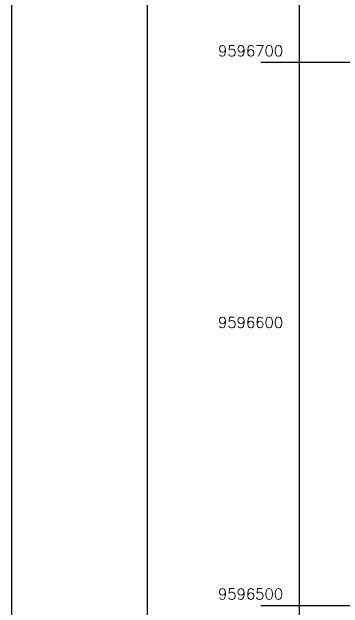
# Model space of a CAD drawing. Header units: millimetres. Extents: x 276147 to 291056, y 9594849 to 9609891.
# Drawn here: x 288723.2 to 288845.3, y 9607691.9 to 9607911.5 of the extents above; entities that cross this region are included whole.
import ezdxf
from ezdxf.enums import TextEntityAlignment as Align

# ---------------------------------------------------------------- set-up
doc = ezdxf.new("R2010")
doc.units = ezdxf.units.MM
doc.header["$LTSCALE"] = 10
for name, color, linetype in [('2000-Top_malha_coord', 2, 'Continuous'), ('LINHA02', 8, 'Continuous'), ('Top_malha_coord', 8, 'Continuous')]:
    doc.layers.add(name, color=color, linetype=linetype)
doc.styles.add('r80', font='romans.shx')

msp = doc.modelspace()

# ---------------------------------------------------------------- linework, layer by layer
at = {"color": 5}
msp.add_line((288773.25, 9605991.81), (288773.25, 9608919.04), dxfattribs=at)
at = {"layer": 'LINHA02'}
msp.add_line((288723.25, 9605973.36), (288723.25, 9608938.13), dxfattribs=at)
at = {"layer": 'Top_malha_coord'}
for p, q in [((288829.2, 9606072.33), (288829.2, 9608906.81)), ((288815.03, 9607892.92), (290629.2, 9607892.92)), ((288815.03, 9607692.92), (290629.2, 9607692.92))]:
    msp.add_line(p, q, dxfattribs=at)

# ---------------------------------------------------------------- texts
at = {"layer": '2000-Top_malha_coord', "style": 'r80'}
for s, p in [('9596700', (288799.2, 9607893.92)), ('9596600', (288799.2, 9607793.92)), ('9596500', (288799.2, 9607693.92))]:
    msp.add_text(s, height=4, dxfattribs=at).set_placement(p, align=Align.BOTTOM_LEFT)

doc.saveas('drawing.dxf')
